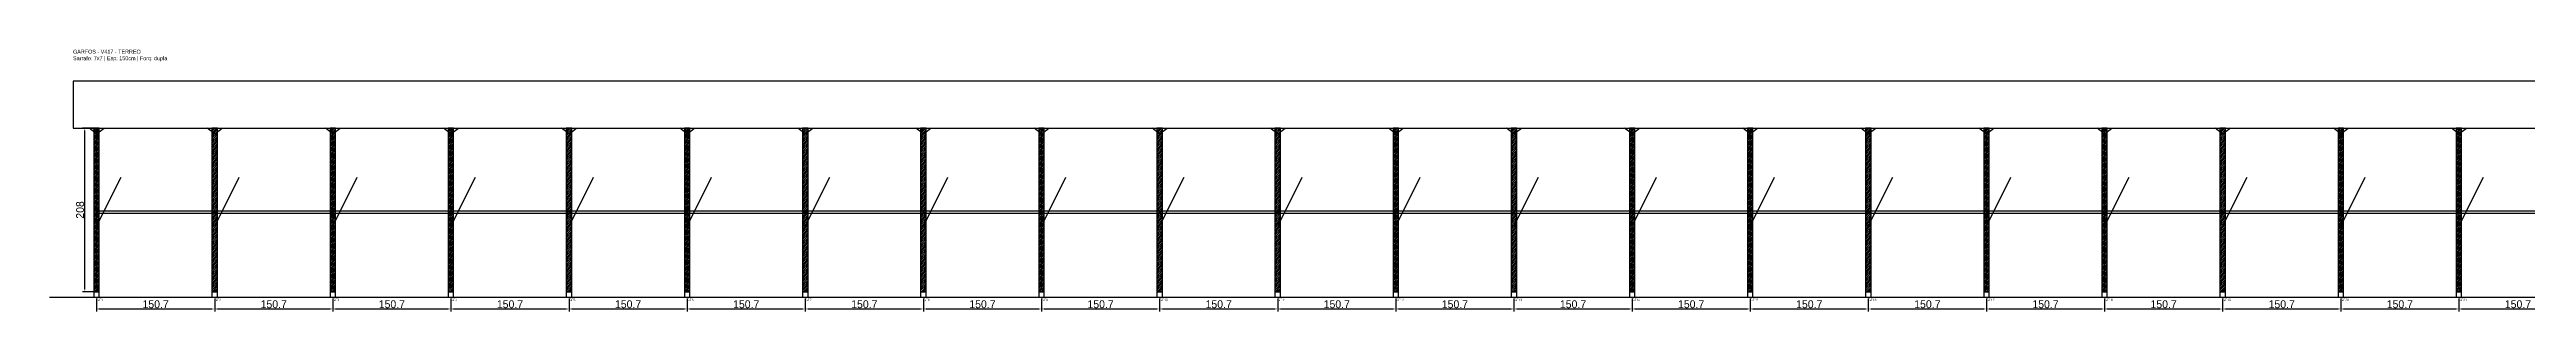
# Model space of a CAD drawing. Header units: metres. Extents: x -30 to 12446, y -25 to 308.
# Drawn here: x -30 to 3130, y -25 to 308 of the extents above; entities that cross this region are included whole.
import ezdxf

# ---------------------------------------------------------------- set-up
doc = ezdxf.new("R2010")
doc.units = ezdxf.units.M
for name, color, linetype in [('BARRA_ANCORAGEM', 1, 'Continuous'), ('COTA', 241, 'Continuous'), ('GARFOS OK', 3, 'Continuous'), ('NOME DA VIGA', 6, 'Continuous'), ('SARR_7x7', 40, 'Continuous'), ('TIRAS REESCORAMENTO', 252, 'Continuous'), ('VIGAS', 3, 'Continuous')]:
    doc.layers.add(name, color=color, linetype=linetype)
doc.dimstyles.new('EZ DXF', dxfattribs={"dimtxt": 10, "dimasz": 3.5, "dimexe": 3, "dimexo": 1.5, "dimgap": 1, "dimtad": 1, "dimdec": 1, "dimdsep": 46, "dimcen": 2.5, "dimazin": 3, "dimtfac": 1, "dimtmove": 0, "dimatfit": 3})

msp = doc.modelspace()

# ---------------------------------------------------------------- hatches: boundary and pattern name
at = {"layer": 'COTA'}
h = msp.add_hatch(dxfattribs=at)
h.set_pattern_fill('ANSI31', scale=0.5)
h.paths.add_polyline_path([(26.5, 0), (33.5, 0), (33.5, 208), (26.5, 208)])
h = msp.add_hatch(dxfattribs=at)
h.set_pattern_fill('ANSI31', scale=0.5)
h.paths.add_polyline_path([(177.18, 0), (184.18, 0), (184.18, 208), (177.18, 208)])
h = msp.add_hatch(dxfattribs=at)
h.set_pattern_fill('ANSI31', scale=0.5)
h.paths.add_polyline_path([(327.85, 0), (334.85, 0), (334.85, 208), (327.85, 208)])
h = msp.add_hatch(dxfattribs=at)
h.set_pattern_fill('ANSI31', scale=0.5)
h.paths.add_polyline_path([(478.53, 0), (485.53, 0), (485.53, 208), (478.53, 208)])
h = msp.add_hatch(dxfattribs=at)
h.set_pattern_fill('ANSI31', scale=0.5)
h.paths.add_polyline_path([(629.21, 0), (636.21, 0), (636.21, 208), (629.21, 208)])
h = msp.add_hatch(dxfattribs=at)
h.set_pattern_fill('ANSI31', scale=0.5)
h.paths.add_polyline_path([(779.88, 0), (786.88, 0), (786.88, 208), (779.88, 208)])
h = msp.add_hatch(dxfattribs=at)
h.set_pattern_fill('ANSI31', scale=0.5)
h.paths.add_polyline_path([(930.56, 0), (937.56, 0), (937.56, 208), (930.56, 208)])
h = msp.add_hatch(dxfattribs=at)
h.set_pattern_fill('ANSI31', scale=0.5)
h.paths.add_polyline_path([(1081.24, 0), (1088.24, 0), (1088.24, 208), (1081.24, 208)])
h = msp.add_hatch(dxfattribs=at)
h.set_pattern_fill('ANSI31', scale=0.5)
h.paths.add_polyline_path([(1231.91, 0), (1238.91, 0), (1238.91, 208), (1231.91, 208)])
h = msp.add_hatch(dxfattribs=at)
h.set_pattern_fill('ANSI31', scale=0.5)
h.paths.add_polyline_path([(1382.59, 0), (1389.59, 0), (1389.59, 208), (1382.59, 208)])
h = msp.add_hatch(dxfattribs=at)
h.set_pattern_fill('ANSI31', scale=0.5)
h.paths.add_polyline_path([(1533.27, 0), (1540.27, 0), (1540.27, 208), (1533.27, 208)])
h = msp.add_hatch(dxfattribs=at)
h.set_pattern_fill('ANSI31', scale=0.5)
h.paths.add_polyline_path([(1683.95, 0), (1690.95, 0), (1690.95, 208), (1683.95, 208)])
h = msp.add_hatch(dxfattribs=at)
h.set_pattern_fill('ANSI31', scale=0.5)
h.paths.add_polyline_path([(1834.62, 0), (1841.62, 0), (1841.62, 208), (1834.62, 208)])
h = msp.add_hatch(dxfattribs=at)
h.set_pattern_fill('ANSI31', scale=0.5)
h.paths.add_polyline_path([(1985.3, 0), (1992.3, 0), (1992.3, 208), (1985.3, 208)])
h = msp.add_hatch(dxfattribs=at)
h.set_pattern_fill('ANSI31', scale=0.5)
h.paths.add_polyline_path([(2135.98, 0), (2142.98, 0), (2142.98, 208), (2135.98, 208)])
h = msp.add_hatch(dxfattribs=at)
h.set_pattern_fill('ANSI31', scale=0.5)
h.paths.add_polyline_path([(2286.65, 0), (2293.65, 0), (2293.65, 208), (2286.65, 208)])
h = msp.add_hatch(dxfattribs=at)
h.set_pattern_fill('ANSI31', scale=0.5)
h.paths.add_polyline_path([(2437.33, 0), (2444.33, 0), (2444.33, 208), (2437.33, 208)])
h = msp.add_hatch(dxfattribs=at)
h.set_pattern_fill('ANSI31', scale=0.5)
h.paths.add_polyline_path([(2588.01, 0), (2595.01, 0), (2595.01, 208), (2588.01, 208)])
h = msp.add_hatch(dxfattribs=at)
h.set_pattern_fill('ANSI31', scale=0.5)
h.paths.add_polyline_path([(2738.68, 0), (2745.68, 0), (2745.68, 208), (2738.68, 208)])
h = msp.add_hatch(dxfattribs=at)
h.set_pattern_fill('ANSI31', scale=0.5)
h.paths.add_polyline_path([(2889.36, 0), (2896.36, 0), (2896.36, 208), (2889.36, 208)])
h = msp.add_hatch(dxfattribs=at)
h.set_pattern_fill('ANSI31', scale=0.5)
h.paths.add_polyline_path([(3040.04, 0), (3047.04, 0), (3047.04, 208), (3040.04, 208)])

# ---------------------------------------------------------------- linework, layer by layer
at = {"layer": 'BARRA_ANCORAGEM'}
for p, q in [((30, 83.2), (61.2, 145.6)), ((180.68, 83.2), (211.88, 145.6)), ((331.35, 83.2), (362.55, 145.6)), ((482.03, 83.2), (513.23, 145.6)), ((632.71, 83.2), (663.91, 145.6)), ((783.38, 83.2), (814.58, 145.6)), ((934.06, 83.2), (965.26, 145.6)), ((1084.74, 83.2), (1115.94, 145.6)), ((1235.41, 83.2), (1266.61, 145.6)), ((1386.09, 83.2), (1417.29, 145.6)), ((1536.77, 83.2), (1567.97, 145.6)), ((1687.45, 83.2), (1718.65, 145.6)), ((1838.12, 83.2), (1869.32, 145.6)), ((1988.8, 83.2), (2020, 145.6)), ((2139.48, 83.2), (2170.68, 145.6)), ((2290.15, 83.2), (2321.35, 145.6)), ((2440.83, 83.2), (2472.03, 145.6)), ((2591.51, 83.2), (2622.71, 145.6)), ((2742.18, 83.2), (2773.38, 145.6)), ((2892.86, 83.2), (2924.06, 145.6)), ((3043.54, 83.2), (3074.74, 145.6))]:
    msp.add_line(p, q, dxfattribs=at)
at = {"layer": 'GARFOS OK'}
for p, q in [((30, 201), (20.5, 208)), ((20.5, 208), (39.5, 208)), ((30, 201), (39.5, 208)), ((180.68, 201), (171.18, 208)), ((171.18, 208), (190.18, 208)), ((180.68, 201), (190.18, 208)), ((331.35, 201), (321.85, 208)), ((321.85, 208), (340.85, 208)), ((331.35, 201), (340.85, 208)), ((482.03, 201), (472.53, 208)), ((472.53, 208), (491.53, 208)), ((482.03, 201), (491.53, 208)), ((632.71, 201), (623.21, 208)), ((623.21, 208), (642.21, 208)), ((632.71, 201), (642.21, 208)), ((783.38, 201), (773.88, 208)), ((773.88, 208), (792.88, 208)), ((783.38, 201), (792.88, 208)), ((934.06, 201), (924.56, 208)), ((924.56, 208), (943.56, 208)), ((934.06, 201), (943.56, 208)), ((1084.74, 201), (1075.24, 208)), ((1075.24, 208), (1094.24, 208)), ((1084.74, 201), (1094.24, 208)), ((1235.41, 201), (1225.91, 208)), ((1225.91, 208), (1244.91, 208)), ((1235.41, 201), (1244.91, 208)), ((1386.09, 201), (1376.59, 208)), ((1376.59, 208), (1395.59, 208)), ((1386.09, 201), (1395.59, 208)), ((1536.77, 201), (1527.27, 208)), ((1527.27, 208), (1546.27, 208)), ((1536.77, 201), (1546.27, 208)), ((1687.45, 201), (1677.95, 208)), ((1677.95, 208), (1696.95, 208)), ((1687.45, 201), (1696.95, 208)), ((1838.12, 201), (1828.62, 208)), ((1828.62, 208), (1847.62, 208)), ((1838.12, 201), (1847.62, 208)), ((1988.8, 201), (1979.3, 208)), ((1979.3, 208), (1998.3, 208)), ((1988.8, 201), (1998.3, 208)), ((2139.48, 201), (2129.98, 208)), ((2129.98, 208), (2148.98, 208)), ((2139.48, 201), (2148.98, 208)), ((2290.15, 201), (2280.65, 208)), ((2280.65, 208), (2299.65, 208)), ((2290.15, 201), (2299.65, 208)), ((2440.83, 201), (2431.33, 208)), ((2431.33, 208), (2450.33, 208)), ((2440.83, 201), (2450.33, 208)), ((2591.51, 201), (2582.01, 208)), ((2582.01, 208), (2601.01, 208)), ((2591.51, 201), (2601.01, 208)), ((2742.18, 201), (2732.68, 208)), ((2732.68, 208), (2751.68, 208)), ((2742.18, 201), (2751.68, 208)), ((2892.86, 201), (2883.36, 208)), ((2883.36, 208), (2902.36, 208)), ((2892.86, 201), (2902.36, 208)), ((3043.54, 201), (3034.04, 208)), ((3034.04, 208), (3053.04, 208)), ((3043.54, 201), (3053.04, 208))]:
    msp.add_line(p, q, dxfattribs=at)
at = {"layer": 'GARFOS OK', "linetype": 'CONTINUOUS'}
msp.add_line((-30, -7), (12445.5, -7), dxfattribs=at)
at = {"layer": 'GARFOS OK'}
for points in [[(26.5, 0), (33.5, 0), (33.5, 208), (26.5, 208), (26.5, 0)], [(177.18, 0), (184.18, 0), (184.18, 208), (177.18, 208), (177.18, 0)], [(327.85, 0), (334.85, 0), (334.85, 208), (327.85, 208), (327.85, 0)], [(478.53, 0), (485.53, 0), (485.53, 208), (478.53, 208), (478.53, 0)], [(629.21, 0), (636.21, 0), (636.21, 208), (629.21, 208), (629.21, 0)], [(779.88, 0), (786.88, 0), (786.88, 208), (779.88, 208), (779.88, 0)], [(930.56, 0), (937.56, 0), (937.56, 208), (930.56, 208), (930.56, 0)], [(1081.24, 0), (1088.24, 0), (1088.24, 208), (1081.24, 208), (1081.24, 0)], [(1231.91, 0), (1238.91, 0), (1238.91, 208), (1231.91, 208), (1231.91, 0)], [(1382.59, 0), (1389.59, 0), (1389.59, 208), (1382.59, 208), (1382.59, 0)], [(1533.27, 0), (1540.27, 0), (1540.27, 208), (1533.27, 208), (1533.27, 0)], [(1683.95, 0), (1690.95, 0), (1690.95, 208), (1683.95, 208), (1683.95, 0)], [(1834.62, 0), (1841.62, 0), (1841.62, 208), (1834.62, 208), (1834.62, 0)], [(1985.3, 0), (1992.3, 0), (1992.3, 208), (1985.3, 208), (1985.3, 0)], [(2135.98, 0), (2142.98, 0), (2142.98, 208), (2135.98, 208), (2135.98, 0)], [(2286.65, 0), (2293.65, 0), (2293.65, 208), (2286.65, 208), (2286.65, 0)], [(2437.33, 0), (2444.33, 0), (2444.33, 208), (2437.33, 208), (2437.33, 0)], [(2588.01, 0), (2595.01, 0), (2595.01, 208), (2588.01, 208), (2588.01, 0)], [(2738.68, 0), (2745.68, 0), (2745.68, 208), (2738.68, 208), (2738.68, 0)], [(2889.36, 0), (2896.36, 0), (2896.36, 208), (2889.36, 208), (2889.36, 0)], [(3040.04, 0), (3047.04, 0), (3047.04, 208), (3040.04, 208), (3040.04, 0)]]:
    msp.add_lwpolyline(points, dxfattribs=at)
at = {"layer": 'SARR_7x7'}
for points in [[(26.5, -7), (33.5, -7), (33.5, 0), (26.5, 0), (26.5, -7)], [(177.18, -7), (184.18, -7), (184.18, 0), (177.18, 0), (177.18, -7)], [(327.85, -7), (334.85, -7), (334.85, 0), (327.85, 0), (327.85, -7)], [(478.53, -7), (485.53, -7), (485.53, 0), (478.53, 0), (478.53, -7)], [(629.21, -7), (636.21, -7), (636.21, 0), (629.21, 0), (629.21, -7)], [(779.88, -7), (786.88, -7), (786.88, 0), (779.88, 0), (779.88, -7)], [(930.56, -7), (937.56, -7), (937.56, 0), (930.56, 0), (930.56, -7)], [(1081.24, -7), (1088.24, -7), (1088.24, 0), (1081.24, 0), (1081.24, -7)], [(1231.91, -7), (1238.91, -7), (1238.91, 0), (1231.91, 0), (1231.91, -7)], [(1382.59, -7), (1389.59, -7), (1389.59, 0), (1382.59, 0), (1382.59, -7)], [(1533.27, -7), (1540.27, -7), (1540.27, 0), (1533.27, 0), (1533.27, -7)], [(1683.95, -7), (1690.95, -7), (1690.95, 0), (1683.95, 0), (1683.95, -7)], [(1834.62, -7), (1841.62, -7), (1841.62, 0), (1834.62, 0), (1834.62, -7)], [(1985.3, -7), (1992.3, -7), (1992.3, 0), (1985.3, 0), (1985.3, -7)], [(2135.98, -7), (2142.98, -7), (2142.98, 0), (2135.98, 0), (2135.98, -7)], [(2286.65, -7), (2293.65, -7), (2293.65, 0), (2286.65, 0), (2286.65, -7)], [(2437.33, -7), (2444.33, -7), (2444.33, 0), (2437.33, 0), (2437.33, -7)], [(2588.01, -7), (2595.01, -7), (2595.01, 0), (2588.01, 0), (2588.01, -7)], [(2738.68, -7), (2745.68, -7), (2745.68, 0), (2738.68, 0), (2738.68, -7)], [(2889.36, -7), (2896.36, -7), (2896.36, 0), (2889.36, 0), (2889.36, -7)], [(3040.04, -7), (3047.04, -7), (3047.04, 0), (3040.04, 0), (3040.04, -7)]]:
    msp.add_lwpolyline(points, dxfattribs=at)
at = {"layer": 'TIRAS REESCORAMENTO'}
for points in [[(30, 100), (180.68, 100), (180.68, 102.5), (30, 102.5), (30, 100)], [(180.68, 100), (331.35, 100), (331.35, 102.5), (180.68, 102.5), (180.68, 100)], [(331.35, 100), (482.03, 100), (482.03, 102.5), (331.35, 102.5), (331.35, 100)], [(482.03, 100), (632.71, 100), (632.71, 102.5), (482.03, 102.5), (482.03, 100)], [(632.71, 100), (783.38, 100), (783.38, 102.5), (632.71, 102.5), (632.71, 100)], [(783.38, 100), (934.06, 100), (934.06, 102.5), (783.38, 102.5), (783.38, 100)], [(934.06, 100), (1084.74, 100), (1084.74, 102.5), (934.06, 102.5), (934.06, 100)], [(1084.74, 100), (1235.41, 100), (1235.41, 102.5), (1084.74, 102.5), (1084.74, 100)], [(1235.41, 100), (1386.09, 100), (1386.09, 102.5), (1235.41, 102.5), (1235.41, 100)], [(1386.09, 100), (1536.77, 100), (1536.77, 102.5), (1386.09, 102.5), (1386.09, 100)], [(1536.77, 100), (1687.45, 100), (1687.45, 102.5), (1536.77, 102.5), (1536.77, 100)], [(1687.45, 100), (1838.12, 100), (1838.12, 102.5), (1687.45, 102.5), (1687.45, 100)], [(1838.12, 100), (1988.8, 100), (1988.8, 102.5), (1838.12, 102.5), (1838.12, 100)], [(1988.8, 100), (2139.48, 100), (2139.48, 102.5), (1988.8, 102.5), (1988.8, 100)], [(2139.48, 100), (2290.15, 100), (2290.15, 102.5), (2139.48, 102.5), (2139.48, 100)], [(2290.15, 100), (2440.83, 100), (2440.83, 102.5), (2290.15, 102.5), (2290.15, 100)], [(2440.83, 100), (2591.51, 100), (2591.51, 102.5), (2440.83, 102.5), (2440.83, 100)], [(2591.51, 100), (2742.18, 100), (2742.18, 102.5), (2591.51, 102.5), (2591.51, 100)], [(2742.18, 100), (2892.86, 100), (2892.86, 102.5), (2742.18, 102.5), (2742.18, 100)], [(2892.86, 100), (3043.54, 100), (3043.54, 102.5), (2892.86, 102.5), (2892.86, 100)], [(3043.54, 100), (3194.21, 100), (3194.21, 102.5), (3043.54, 102.5), (3043.54, 100)]]:
    msp.add_lwpolyline(points, dxfattribs=at)
at = {"layer": 'VIGAS'}
msp.add_lwpolyline([(0, 208), (12415.5, 208), (12415.5, 268), (0, 268), (0, 208)], dxfattribs=at)

# ---------------------------------------------------------------- texts
at = {"layer": 'NOME DA VIGA'}
for s, p in [('GF1', (30, -12)), ('GF2', (180.68, -12)), ('GF3', (331.35, -12)), ('GF4', (482.03, -12)), ('GF5', (632.71, -12)), ('GF6', (783.38, -12)), ('GF7', (934.06, -12)), ('GF8', (1084.74, -12)), ('GF9', (1235.41, -12)), ('GF10', (1386.09, -12)), ('GF11', (1536.77, -12)), ('GF12', (1687.45, -12)), ('GF13', (1838.12, -12)), ('GF14', (1988.8, -12)), ('GF15', (2139.48, -12)), ('GF16', (2290.15, -12)), ('GF17', (2440.83, -12)), ('GF18', (2591.51, -12)), ('GF19', (2742.18, -12)), ('GF20', (2892.86, -12)), ('GF21', (3043.54, -12))]:
    msp.add_text(s, height=3, dxfattribs=at).set_placement(p)
at = {"layer": 'NOME DA VIGA', "insert": (0, 293), "char_height": 5, "attachment_point": 7}
msp.add_mtext('GARFOS - V417 - TERREO\\PSarrafo: 7x7 | Esp: 150cm | Forq: dupla', dxfattribs=at)

# ---------------------------------------------------------------- dimensions: what is measured, and where the dimension line sits
at = {"layer": 'COTA'}
msp.add_linear_dim(base=(15, 0), p1=(30, 0), p2=(30, 208), angle=90, dimstyle='EZ DXF', dxfattribs=at).render()
for base, p1, p2 in [((30, -22), (30, -7), (180.68, -7)), ((180.68, -22), (180.68, -7), (331.35, -7)), ((331.35, -22), (331.35, -7), (482.03, -7)), ((482.03, -22), (482.03, -7), (632.71, -7)), ((632.71, -22), (632.71, -7), (783.38, -7)), ((783.38, -22), (783.38, -7), (934.06, -7)), ((934.06, -22), (934.06, -7), (1084.74, -7)), ((1084.74, -22), (1084.74, -7), (1235.41, -7)), ((1235.41, -22), (1235.41, -7), (1386.09, -7)), ((1386.09, -22), (1386.09, -7), (1536.77, -7)), ((1536.77, -22), (1536.77, -7), (1687.45, -7)), ((1687.45, -22), (1687.45, -7), (1838.12, -7)), ((1838.12, -22), (1838.12, -7), (1988.8, -7)), ((1988.8, -22), (1988.8, -7), (2139.48, -7)), ((2139.48, -22), (2139.48, -7), (2290.15, -7)), ((2290.15, -22), (2290.15, -7), (2440.83, -7)), ((2440.83, -22), (2440.83, -7), (2591.51, -7)), ((2591.51, -22), (2591.51, -7), (2742.18, -7)), ((2742.18, -22), (2742.18, -7), (2892.86, -7)), ((2892.86, -22), (2892.86, -7), (3043.54, -7)), ((3043.54, -22), (3043.54, -7), (3194.21, -7))]:
    msp.add_linear_dim(base=base, p1=p1, p2=p2, dimstyle='EZ DXF', dxfattribs=at).render()

doc.saveas('drawing.dxf')
